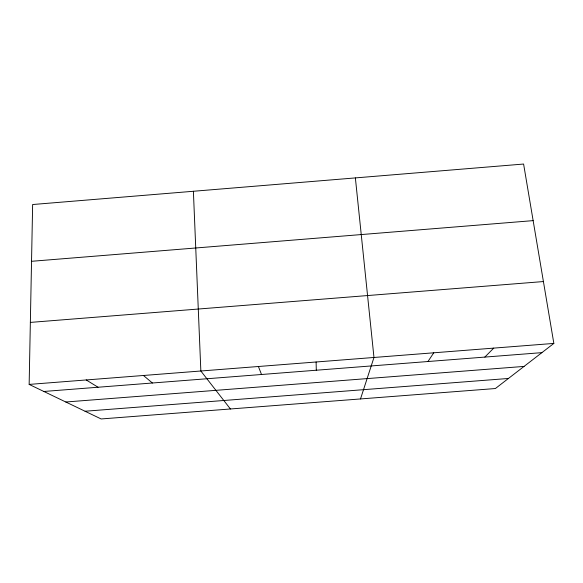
<?xml version="1.0" encoding="UTF-8"?>
<svg xmlns="http://www.w3.org/2000/svg" width="583" height="583" viewBox="0 0 583 583"><rect width="100%" height="100%" fill="white"/><g stroke="black" fill="none" stroke-linecap="round" stroke-linejoin="round"><path stroke-width="0.87" d="M29.15 384.416L32.641 204.524L523.6 164.042L553.85 343.416L495.382 388.533L101.136 418.958L29.15 384.416L553.85 343.416M360.505 398.94L373.973 357.466L355.375 177.917M427.958 361.526L433.759 352.795M484.845 357.087L493.721 348.117M31.54 261.301L533.139 220.629M30.352 322.406L543.414 281.553M43.834 391.463L541.891 352.642M65.799 402L524.037 366.416M85.052 411.234L508.42 378.469M86.226 379.956L98.046 387.236M143.462 375.481L152.396 383.002M230.416 408.982L200.851 370.999L193.388 191.275M258.4 366.503L261.519 374.497M316.11 361.992L316.299 370.227"/></g></svg>
